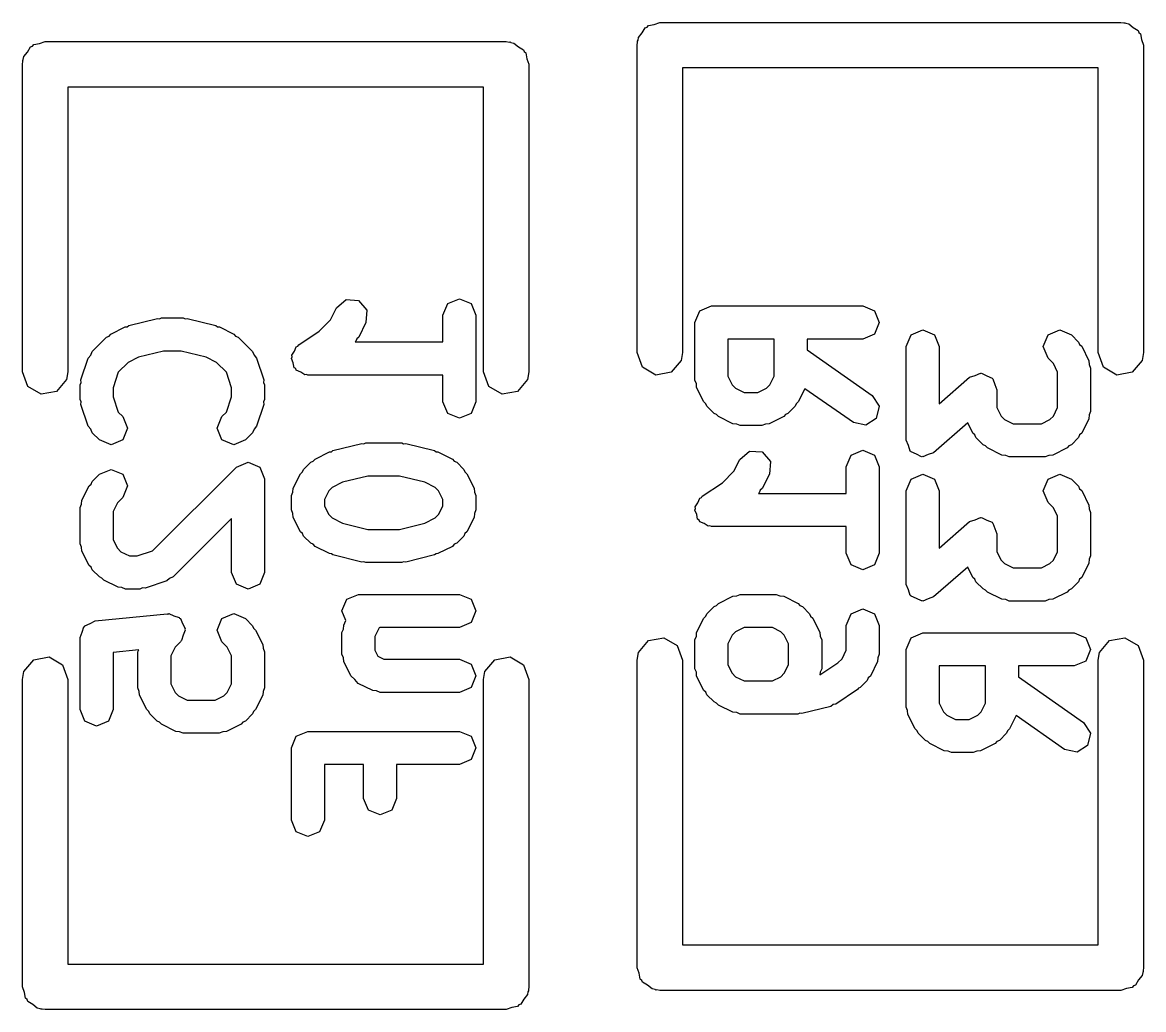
# Model space of a CAD drawing. Extents: x 0.19 to 2.01, y 0.04 to 1.49.
# Drawn here: x 1.167 to 1.313, y 1.2121 to 1.3404 of the extents above; entities that cross this region are included whole.
import ezdxf

# ---------------------------------------------------------------- set-up
doc = ezdxf.new("R2010")
doc.units = 0
doc.header["$MEASUREMENT"] = 0
doc.layers.add('BLACK', color=7, linetype='CONTINUOUS')

msp = doc.modelspace()

# ---------------------------------------------------------------- linework, layer by layer
at = {"layer": 'BLACK', "linetype": 'CONTINUOUS'}
for p, q in [((1.24772, 1.3391), (1.2481, 1.33976)), ((1.2481, 1.33976), (1.24835, 1.33985)), ((1.24835, 1.33985), (1.24852, 1.34006)), ((1.24852, 1.34006), (1.24928, 1.34019)), ((1.24928, 1.34019), (1.25, 1.34045)), ((1.25, 1.34045), (1.31, 1.34045)), ((1.31, 1.34045), (1.31038, 1.34039)), ((1.31038, 1.34039), (1.31051, 1.34041)), ((1.31051, 1.34041), (1.31063, 1.34034)), ((1.31063, 1.34034), (1.31101, 1.34027)), ((1.31101, 1.34027), (1.3116, 1.33978)), ((1.3116, 1.33978), (1.31226, 1.3394)), ((1.31226, 1.3394), (1.31235, 1.33915)), ((1.16928, 1.33769), (1.17, 1.33795)), ((1.17, 1.33795), (1.23, 1.33795)), ((1.23, 1.33795), (1.23038, 1.33789)), ((1.23038, 1.33789), (1.23051, 1.33791)), ((1.23051, 1.33791), (1.23063, 1.33784)), ((1.24709, 1.33801), (1.24716, 1.33813)), ((1.24711, 1.33788), (1.24709, 1.33801)), ((1.24716, 1.33813), (1.24723, 1.33851)), ((1.24723, 1.33851), (1.24772, 1.3391)), ((1.31235, 1.33915), (1.31256, 1.33898)), ((1.31256, 1.33898), (1.31269, 1.33822)), ((1.31269, 1.33822), (1.31295, 1.3375)), ((1.16723, 1.33601), (1.16772, 1.3366)), ((1.16772, 1.3366), (1.1681, 1.33726)), ((1.1681, 1.33726), (1.16835, 1.33735)), ((1.16835, 1.33735), (1.16852, 1.33756)), ((1.16852, 1.33756), (1.16928, 1.33769)), ((1.23063, 1.33784), (1.23101, 1.33777)), ((1.23101, 1.33777), (1.2316, 1.33728)), ((1.2316, 1.33728), (1.23226, 1.3369)), ((1.23226, 1.3369), (1.23235, 1.33665)), ((1.23235, 1.33665), (1.23256, 1.33648)), ((1.23256, 1.33648), (1.23269, 1.33572)), ((1.24705, 1.3375), (1.24711, 1.33788)), ((1.24705, 1.2975), (1.24705, 1.3375)), ((1.31295, 1.3375), (1.31295, 1.2975)), ((1.16705, 1.335), (1.16711, 1.33538)), ((1.16705, 1.295), (1.16705, 1.335)), ((1.16709, 1.33551), (1.16716, 1.33563)), ((1.16711, 1.33538), (1.16709, 1.33551)), ((1.16716, 1.33563), (1.16723, 1.33601)), ((1.23269, 1.33572), (1.23295, 1.335)), ((1.23295, 1.335), (1.23295, 1.295)), ((1.30705, 1.33455), (1.25295, 1.33455)), ((1.25295, 1.33455), (1.25295, 1.2975)), ((1.30705, 1.2975), (1.30705, 1.33455)), ((1.22705, 1.33205), (1.17295, 1.33205)), ((1.17295, 1.33205), (1.17295, 1.295)), ((1.22705, 1.295), (1.22705, 1.33205)), ((1.20792, 1.30333), (1.20916, 1.3044)), ((1.20916, 1.3044), (1.2108, 1.30429)), ((1.22239, 1.30388), (1.22391, 1.30451)), ((1.22391, 1.30451), (1.22543, 1.30388)), ((1.20714, 1.30176), (1.20792, 1.30333)), ((1.2108, 1.30429), (1.21188, 1.30304)), ((1.21188, 1.30304), (1.21176, 1.3014)), ((1.22176, 1.30236), (1.22239, 1.30388)), ((1.22543, 1.30388), (1.22606, 1.30236)), ((1.25456, 1.30142), (1.25519, 1.30294)), ((1.25519, 1.30294), (1.25671, 1.30357)), ((1.25671, 1.30357), (1.27641, 1.30357)), ((1.27641, 1.30357), (1.27793, 1.30294)), ((1.27793, 1.30294), (1.27856, 1.30142)), ((1.18088, 1.30101), (1.18463, 1.30195)), ((1.18463, 1.30195), (1.1849, 1.30191)), ((1.1849, 1.30191), (1.18515, 1.30201)), ((1.18515, 1.30201), (1.18797, 1.30201)), ((1.18797, 1.30201), (1.18822, 1.30191)), ((1.18822, 1.30191), (1.18849, 1.30195)), ((1.18849, 1.30195), (1.19224, 1.30101)), ((1.20566, 1.30028), (1.20714, 1.30176)), ((1.22176, 1.29889), (1.22176, 1.30236)), ((1.22606, 1.30236), (1.22606, 1.29111)), ((1.17856, 1.29991), (1.18044, 1.30084)), ((1.18044, 1.30084), (1.18068, 1.30086)), ((1.18068, 1.30086), (1.18088, 1.30101)), ((1.19224, 1.30101), (1.19244, 1.30086)), ((1.19244, 1.30086), (1.19268, 1.30084)), ((1.19268, 1.30084), (1.19456, 1.29991)), ((1.20302, 1.29852), (1.20566, 1.30028)), ((1.21176, 1.3014), (1.21083, 1.29953)), ((1.25456, 1.29392), (1.25456, 1.30142)), ((1.27856, 1.30142), (1.27793, 1.2999)), ((1.28269, 1.29982), (1.28421, 1.30045)), ((1.28421, 1.30045), (1.28573, 1.29982)), ((1.30052, 1.29982), (1.30204, 1.30045)), ((1.30204, 1.30045), (1.30356, 1.29982)), ((1.17613, 1.29763), (1.17801, 1.2995)), ((1.17801, 1.2995), (1.17833, 1.29964)), ((1.17833, 1.29964), (1.17856, 1.29991)), ((1.19456, 1.29991), (1.19479, 1.29964)), ((1.19479, 1.29964), (1.19512, 1.2995)), ((1.19512, 1.2995), (1.19699, 1.29763)), ((1.2029, 1.29834), (1.20302, 1.29852)), ((1.21042, 1.29897), (1.21034, 1.29889)), ((1.21034, 1.29889), (1.22176, 1.29889)), ((1.21056, 1.29929), (1.21042, 1.29897)), ((1.21083, 1.29953), (1.21056, 1.29929)), ((1.25886, 1.29927), (1.25886, 1.29442)), ((1.26488, 1.29927), (1.25886, 1.29927)), ((1.26488, 1.29442), (1.26488, 1.29927)), ((1.27641, 1.29927), (1.26918, 1.29927)), ((1.26918, 1.29927), (1.26918, 1.29785)), ((1.27793, 1.2999), (1.27641, 1.29927)), ((1.28206, 1.2983), (1.28269, 1.29982)), ((1.28573, 1.29982), (1.28636, 1.2983)), ((1.29989, 1.2983), (1.30052, 1.29982)), ((1.30356, 1.29982), (1.30449, 1.29888)), ((1.30449, 1.29888), (1.30463, 1.29855)), ((1.30463, 1.29855), (1.3049, 1.29832)), ((1.17561, 1.29679), (1.17594, 1.29717)), ((1.17594, 1.29717), (1.17613, 1.29763)), ((1.18542, 1.29771), (1.18215, 1.29689)), ((1.1877, 1.29771), (1.18542, 1.29771)), ((1.19097, 1.29689), (1.1877, 1.29771)), ((1.19699, 1.29763), (1.19719, 1.29717)), ((1.19719, 1.29717), (1.19751, 1.29679)), ((1.2021, 1.29716), (1.20245, 1.29768)), ((1.20215, 1.29694), (1.2021, 1.29716)), ((1.20245, 1.29768), (1.20269, 1.29826)), ((1.20269, 1.29826), (1.2029, 1.29834)), ((1.24774, 1.2956), (1.24705, 1.2975)), ((1.25295, 1.2975), (1.25277, 1.29649)), ((1.26918, 1.29785), (1.27764, 1.29193)), ((1.28206, 1.2861), (1.28206, 1.2983)), ((1.28636, 1.2983), (1.28636, 1.29084)), ((1.30052, 1.29678), (1.29989, 1.2983)), ((1.3049, 1.29832), (1.30583, 1.29644)), ((1.30774, 1.2956), (1.30705, 1.2975)), ((1.31295, 1.2975), (1.31277, 1.29649)), ((1.17467, 1.29397), (1.17561, 1.29679)), ((1.1808, 1.29622), (1.17953, 1.29495)), ((1.18215, 1.29689), (1.1808, 1.29622)), ((1.19232, 1.29622), (1.19097, 1.29689)), ((1.19359, 1.29495), (1.19232, 1.29622)), ((1.19751, 1.29679), (1.19845, 1.29397)), ((1.20206, 1.29674), (1.20215, 1.29694)), ((1.2023, 1.29616), (1.20206, 1.29674)), ((1.20242, 1.29554), (1.2023, 1.29616)), ((1.24949, 1.29459), (1.24774, 1.2956)), ((1.25277, 1.29649), (1.25148, 1.29494)), ((1.30121, 1.29609), (1.30052, 1.29678)), ((1.30176, 1.29498), (1.30121, 1.29609)), ((1.30583, 1.29644), (1.30587, 1.29595)), ((1.30587, 1.29595), (1.30606, 1.29548)), ((1.30949, 1.29459), (1.30774, 1.2956)), ((1.31277, 1.29649), (1.31148, 1.29494)), ((1.16774, 1.2931), (1.16705, 1.295)), ((1.17295, 1.295), (1.17277, 1.29399)), ((1.17953, 1.29495), (1.17886, 1.29294)), ((1.19426, 1.29294), (1.19359, 1.29495)), ((1.20261, 1.29542), (1.20242, 1.29554)), ((1.20269, 1.29522), (1.20261, 1.29542)), ((1.20327, 1.29498), (1.20269, 1.29522)), ((1.20379, 1.29463), (1.20327, 1.29498)), ((1.20401, 1.29467), (1.20379, 1.29463)), ((1.20421, 1.29459), (1.20401, 1.29467)), ((1.22176, 1.29459), (1.20421, 1.29459)), ((1.22176, 1.29111), (1.22176, 1.29459)), ((1.22774, 1.2931), (1.22705, 1.295)), ((1.23295, 1.295), (1.23277, 1.29399)), ((1.25148, 1.29494), (1.24949, 1.29459)), ((1.25886, 1.29442), (1.25942, 1.29331)), ((1.26433, 1.29331), (1.26488, 1.29442)), ((1.28636, 1.29084), (1.2903, 1.29429)), ((1.2903, 1.29429), (1.29102, 1.29453)), ((1.29102, 1.29453), (1.29172, 1.29482)), ((1.29172, 1.29482), (1.29179, 1.29479)), ((1.29179, 1.29479), (1.29186, 1.29481)), ((1.29186, 1.29481), (1.29254, 1.29448)), ((1.29254, 1.29448), (1.29324, 1.29419)), ((1.29324, 1.29419), (1.29327, 1.29412)), ((1.30176, 1.29036), (1.30176, 1.29498)), ((1.30606, 1.29548), (1.30606, 1.28985)), ((1.31148, 1.29494), (1.30949, 1.29459)), ((1.16949, 1.29209), (1.16774, 1.2931)), ((1.17277, 1.29399), (1.17148, 1.29244)), ((1.17456, 1.29329), (1.1747, 1.29362)), ((1.17456, 1.29142), (1.17456, 1.29329)), ((1.1747, 1.29362), (1.17467, 1.29397)), ((1.17886, 1.29294), (1.17886, 1.29177)), ((1.19426, 1.29177), (1.19426, 1.29294)), ((1.19845, 1.29397), (1.19843, 1.29362)), ((1.19843, 1.29362), (1.19856, 1.29329)), ((1.19856, 1.29329), (1.19856, 1.29142)), ((1.22949, 1.29209), (1.22774, 1.2931)), ((1.23277, 1.29399), (1.23148, 1.29244)), ((1.25475, 1.29345), (1.25456, 1.29392)), ((1.25479, 1.29296), (1.25475, 1.29345)), ((1.25573, 1.29108), (1.25479, 1.29296)), ((1.25942, 1.29331), (1.25986, 1.29287)), ((1.25986, 1.29287), (1.26097, 1.29231)), ((1.26277, 1.29231), (1.26388, 1.29287)), ((1.26388, 1.29287), (1.26433, 1.29331)), ((1.26888, 1.29281), (1.26802, 1.29108)), ((1.27518, 1.2884), (1.26888, 1.29281)), ((1.29327, 1.29412), (1.29333, 1.29408)), ((1.29333, 1.29408), (1.29358, 1.29337)), ((1.29358, 1.29337), (1.29387, 1.29267)), ((1.17148, 1.29244), (1.16949, 1.29209)), ((1.1747, 1.29109), (1.17456, 1.29142)), ((1.17886, 1.29177), (1.17953, 1.28976)), ((1.19359, 1.28976), (1.19426, 1.29177)), ((1.19856, 1.29142), (1.19843, 1.29109)), ((1.23148, 1.29244), (1.22949, 1.29209)), ((1.26097, 1.29231), (1.26277, 1.29231)), ((1.27764, 1.29193), (1.27853, 1.29054)), ((1.29387, 1.29267), (1.29387, 1.29036)), ((1.17467, 1.29074), (1.1747, 1.29109)), ((1.17561, 1.28792), (1.17467, 1.29074)), ((1.17953, 1.28976), (1.18011, 1.28918)), ((1.19302, 1.28918), (1.19359, 1.28976)), ((1.19845, 1.29074), (1.19751, 1.28792)), ((1.19843, 1.29109), (1.19845, 1.29074)), ((1.22239, 1.28959), (1.22176, 1.29111)), ((1.22606, 1.29111), (1.22543, 1.28959)), ((1.25599, 1.29085), (1.25573, 1.29108)), ((1.25613, 1.29052), (1.25599, 1.29085)), ((1.25707, 1.28958), (1.25613, 1.29052)), ((1.26761, 1.29052), (1.26667, 1.28958)), ((1.26775, 1.29085), (1.26761, 1.29052)), ((1.26802, 1.29108), (1.26775, 1.29085)), ((1.27853, 1.29054), (1.27817, 1.28893)), ((1.29387, 1.29036), (1.29442, 1.28925)), ((1.30121, 1.28925), (1.30176, 1.29036)), ((1.30606, 1.28985), (1.30587, 1.28939)), ((1.18011, 1.28918), (1.18074, 1.28766)), ((1.19239, 1.28766), (1.19302, 1.28918)), ((1.22391, 1.28896), (1.22239, 1.28959)), ((1.22543, 1.28959), (1.22391, 1.28896)), ((1.25739, 1.28945), (1.25707, 1.28958)), ((1.25763, 1.28918), (1.25739, 1.28945)), ((1.2595, 1.28824), (1.25763, 1.28918)), ((1.26612, 1.28918), (1.26424, 1.28824)), ((1.26635, 1.28945), (1.26612, 1.28918)), ((1.26667, 1.28958), (1.26635, 1.28945)), ((1.27679, 1.28805), (1.27518, 1.2884)), ((1.27817, 1.28893), (1.27679, 1.28805)), ((1.29006, 1.28836), (1.28563, 1.28448)), ((1.29073, 1.28702), (1.29006, 1.28836)), ((1.29442, 1.28925), (1.29487, 1.28881)), ((1.29487, 1.28881), (1.29598, 1.28825)), ((1.29965, 1.28825), (1.30076, 1.28881)), ((1.30076, 1.28881), (1.30121, 1.28925)), ((1.30583, 1.28889), (1.3049, 1.28702)), ((1.30587, 1.28939), (1.30583, 1.28889)), ((1.17594, 1.28754), (1.17561, 1.28792)), ((1.17613, 1.28708), (1.17594, 1.28754)), ((1.17707, 1.28614), (1.17613, 1.28708)), ((1.18074, 1.28766), (1.18011, 1.28614)), ((1.19302, 1.28614), (1.19239, 1.28766)), ((1.19699, 1.28708), (1.19606, 1.28614)), ((1.19719, 1.28754), (1.19699, 1.28708)), ((1.19751, 1.28792), (1.19719, 1.28754)), ((1.26, 1.28821), (1.2595, 1.28824)), ((1.26046, 1.28801), (1.26, 1.28821)), ((1.26328, 1.28801), (1.26046, 1.28801)), ((1.26374, 1.28821), (1.26328, 1.28801)), ((1.26424, 1.28824), (1.26374, 1.28821)), ((1.291, 1.28679), (1.29073, 1.28702)), ((1.29598, 1.28825), (1.29965, 1.28825)), ((1.3049, 1.28702), (1.30463, 1.28679)), ((1.17859, 1.28551), (1.17707, 1.28614)), ((1.18011, 1.28614), (1.17859, 1.28551)), ((1.19454, 1.28551), (1.19302, 1.28614)), ((1.19606, 1.28614), (1.19454, 1.28551)), ((1.20744, 1.28475), (1.2112, 1.28569)), ((1.2112, 1.28569), (1.21146, 1.28565)), ((1.21146, 1.28565), (1.21172, 1.28575)), ((1.21172, 1.28575), (1.21641, 1.28575)), ((1.21641, 1.28575), (1.21666, 1.28565)), ((1.21666, 1.28565), (1.21693, 1.28569)), ((1.21693, 1.28569), (1.22068, 1.28475)), ((1.28235, 1.2854), (1.28206, 1.2861)), ((1.28259, 1.28469), (1.28235, 1.2854)), ((1.29113, 1.28646), (1.291, 1.28679)), ((1.29207, 1.28552), (1.29113, 1.28646)), ((1.2924, 1.28538), (1.29207, 1.28552)), ((1.29263, 1.28512), (1.2924, 1.28538)), ((1.30323, 1.28538), (1.303, 1.28512)), ((1.30356, 1.28552), (1.30323, 1.28538)), ((1.30449, 1.28646), (1.30356, 1.28552)), ((1.30463, 1.28679), (1.30449, 1.28646)), ((1.20513, 1.28365), (1.207, 1.28459)), ((1.207, 1.28459), (1.20725, 1.2846)), ((1.20725, 1.2846), (1.20744, 1.28475)), ((1.22068, 1.28475), (1.22088, 1.2846)), ((1.22088, 1.2846), (1.22112, 1.28459)), ((1.22112, 1.28459), (1.223, 1.28365)), ((1.26042, 1.28362), (1.26166, 1.2847)), ((1.26166, 1.2847), (1.2633, 1.28458)), ((1.2633, 1.28458), (1.26438, 1.28334)), ((1.27426, 1.28266), (1.27489, 1.28418)), ((1.27489, 1.28418), (1.27641, 1.28481)), ((1.27641, 1.28481), (1.27793, 1.28418)), ((1.27793, 1.28418), (1.27856, 1.28266)), ((1.28266, 1.28465), (1.28259, 1.28469)), ((1.28269, 1.28458), (1.28266, 1.28465)), ((1.28339, 1.28429), (1.28269, 1.28458)), ((1.28407, 1.28396), (1.28339, 1.28429)), ((1.28414, 1.28398), (1.28407, 1.28396)), ((1.28421, 1.28395), (1.28414, 1.28398)), ((1.28491, 1.28424), (1.28421, 1.28395)), ((1.28563, 1.28448), (1.28491, 1.28424)), ((1.29451, 1.28418), (1.29263, 1.28512)), ((1.29501, 1.28414), (1.29451, 1.28418)), ((1.29547, 1.28395), (1.29501, 1.28414)), ((1.30016, 1.28395), (1.29547, 1.28395)), ((1.30062, 1.28414), (1.30016, 1.28395)), ((1.30112, 1.28418), (1.30062, 1.28414)), ((1.303, 1.28512), (1.30112, 1.28418)), ((1.18399, 1.27172), (1.19489, 1.28262)), ((1.19489, 1.28262), (1.19641, 1.28325)), ((1.19641, 1.28325), (1.19793, 1.28262)), ((1.19793, 1.28262), (1.19856, 1.2811)), ((1.20363, 1.28231), (1.20457, 1.28325)), ((1.20457, 1.28325), (1.20489, 1.28338)), ((1.20489, 1.28338), (1.20513, 1.28365)), ((1.223, 1.28365), (1.22323, 1.28338)), ((1.22323, 1.28338), (1.22356, 1.28325)), ((1.22356, 1.28325), (1.22449, 1.28231)), ((1.25964, 1.28206), (1.26042, 1.28362)), ((1.26438, 1.28334), (1.26426, 1.2817)), ((1.27426, 1.27918), (1.27426, 1.28266)), ((1.27856, 1.28266), (1.27856, 1.2714)), ((1.17613, 1.28074), (1.17707, 1.28168)), ((1.17707, 1.28168), (1.17859, 1.28231)), ((1.17859, 1.28231), (1.18011, 1.28168)), ((1.18011, 1.28168), (1.18074, 1.28016)), ((1.19856, 1.2811), (1.19856, 1.2689)), ((1.20229, 1.27987), (1.20323, 1.28175)), ((1.20323, 1.28175), (1.20349, 1.28198)), ((1.20349, 1.28198), (1.20363, 1.28231)), ((1.21198, 1.28145), (1.20871, 1.28064)), ((1.21614, 1.28145), (1.21198, 1.28145)), ((1.21941, 1.28064), (1.21614, 1.28145)), ((1.22449, 1.28231), (1.22463, 1.28198)), ((1.22463, 1.28198), (1.2249, 1.28175)), ((1.2249, 1.28175), (1.22583, 1.27987)), ((1.25816, 1.28058), (1.25964, 1.28206)), ((1.26426, 1.2817), (1.26333, 1.27982)), ((1.28206, 1.27954), (1.28269, 1.28106)), ((1.28269, 1.28106), (1.28421, 1.28169)), ((1.28421, 1.28169), (1.28573, 1.28106)), ((1.28573, 1.28106), (1.28636, 1.27954)), ((1.29989, 1.27954), (1.30052, 1.28106)), ((1.30052, 1.28106), (1.30204, 1.28169)), ((1.30204, 1.28169), (1.30356, 1.28106)), ((1.30356, 1.28106), (1.30449, 1.28012)), ((1.17479, 1.27831), (1.17573, 1.28018)), ((1.17573, 1.28018), (1.17599, 1.28041)), ((1.17599, 1.28041), (1.17613, 1.28074)), ((1.18074, 1.28016), (1.18011, 1.27864)), ((1.20225, 1.27937), (1.20229, 1.27987)), ((1.20736, 1.27996), (1.20692, 1.27951)), ((1.20871, 1.28064), (1.20736, 1.27996)), ((1.22076, 1.27996), (1.21941, 1.28064)), ((1.22121, 1.27951), (1.22076, 1.27996)), ((1.22583, 1.27987), (1.22587, 1.27937)), ((1.25552, 1.27882), (1.25816, 1.28058)), ((1.26306, 1.27959), (1.26292, 1.27926)), ((1.26333, 1.27982), (1.26306, 1.27959)), ((1.30449, 1.28012), (1.30463, 1.27979)), ((1.30463, 1.27979), (1.3049, 1.27956)), ((1.3049, 1.27956), (1.30583, 1.27768)), ((1.17475, 1.27781), (1.17479, 1.27831)), ((1.18011, 1.27864), (1.17942, 1.27795)), ((1.20206, 1.27891), (1.20225, 1.27937)), ((1.20206, 1.27704), (1.20206, 1.27891)), ((1.20692, 1.27951), (1.20636, 1.2784)), ((1.20636, 1.2784), (1.20636, 1.27754)), ((1.22176, 1.2784), (1.22121, 1.27951)), ((1.22176, 1.27754), (1.22176, 1.2784)), ((1.22587, 1.27937), (1.22606, 1.27891)), ((1.22606, 1.27891), (1.22606, 1.27704)), ((1.25495, 1.27797), (1.25519, 1.27855)), ((1.25519, 1.27855), (1.2554, 1.27864)), ((1.2554, 1.27864), (1.25552, 1.27882)), ((1.26292, 1.27926), (1.26284, 1.27918)), ((1.26284, 1.27918), (1.27426, 1.27918)), ((1.28206, 1.26734), (1.28206, 1.27954)), ((1.28636, 1.27954), (1.28636, 1.27208)), ((1.30052, 1.27802), (1.29989, 1.27954)), ((1.17456, 1.27735), (1.17475, 1.27781)), ((1.17456, 1.27265), (1.17456, 1.27735)), ((1.17942, 1.27795), (1.17886, 1.27684)), ((1.17886, 1.27684), (1.17886, 1.27316)), ((1.20225, 1.27657), (1.20206, 1.27704)), ((1.20636, 1.27754), (1.20692, 1.27643)), ((1.22121, 1.27643), (1.22176, 1.27754)), ((1.22606, 1.27704), (1.22587, 1.27657)), ((1.25456, 1.27703), (1.25465, 1.27724)), ((1.2548, 1.27645), (1.25456, 1.27703)), ((1.2546, 1.27745), (1.25495, 1.27797)), ((1.25465, 1.27724), (1.2546, 1.27745)), ((1.30121, 1.27732), (1.30052, 1.27802)), ((1.30176, 1.27621), (1.30121, 1.27732)), ((1.30583, 1.27768), (1.30587, 1.27718)), ((1.30587, 1.27718), (1.30606, 1.27672)), ((1.30606, 1.27672), (1.30606, 1.27109)), ((1.19426, 1.27591), (1.18667, 1.26832)), ((1.19426, 1.2689), (1.19426, 1.27591)), ((1.20229, 1.27607), (1.20225, 1.27657)), ((1.20323, 1.2742), (1.20229, 1.27607)), ((1.20692, 1.27643), (1.20736, 1.27599)), ((1.20736, 1.27599), (1.20871, 1.27531)), ((1.20871, 1.27531), (1.21198, 1.2745)), ((1.21614, 1.2745), (1.21941, 1.27531)), ((1.21941, 1.27531), (1.22076, 1.27599)), ((1.22076, 1.27599), (1.22121, 1.27643)), ((1.22583, 1.27607), (1.2249, 1.2742)), ((1.22587, 1.27657), (1.22583, 1.27607)), ((1.25492, 1.27584), (1.2548, 1.27645)), ((1.25511, 1.27572), (1.25492, 1.27584)), ((1.25519, 1.27551), (1.25511, 1.27572)), ((1.25577, 1.27527), (1.25519, 1.27551)), ((1.25629, 1.27492), (1.25577, 1.27527)), ((1.28636, 1.27208), (1.2903, 1.27553)), ((1.2903, 1.27553), (1.29102, 1.27577)), ((1.29102, 1.27577), (1.29172, 1.27606)), ((1.29172, 1.27606), (1.29179, 1.27603)), ((1.29179, 1.27603), (1.29186, 1.27605)), ((1.29186, 1.27605), (1.29254, 1.27572)), ((1.29254, 1.27572), (1.29324, 1.27543)), ((1.29324, 1.27543), (1.29327, 1.27536)), ((1.29327, 1.27536), (1.29333, 1.27532)), ((1.29333, 1.27532), (1.29358, 1.27461)), ((1.30176, 1.2716), (1.30176, 1.27621)), ((1.20349, 1.27397), (1.20323, 1.2742)), ((1.20363, 1.27364), (1.20349, 1.27397)), ((1.21198, 1.2745), (1.21614, 1.2745)), ((1.22463, 1.27397), (1.22449, 1.27364)), ((1.2249, 1.2742), (1.22463, 1.27397)), ((1.25651, 1.27497), (1.25629, 1.27492)), ((1.25671, 1.27488), (1.25651, 1.27497)), ((1.27426, 1.27488), (1.25671, 1.27488)), ((1.27426, 1.2714), (1.27426, 1.27488)), ((1.29358, 1.27461), (1.29387, 1.27391)), ((1.29387, 1.27391), (1.29387, 1.2716)), ((1.17475, 1.27219), (1.17456, 1.27265)), ((1.17886, 1.27316), (1.17942, 1.27205)), ((1.20457, 1.2727), (1.20363, 1.27364)), ((1.20489, 1.27257), (1.20457, 1.2727)), ((1.20513, 1.2723), (1.20489, 1.27257)), ((1.207, 1.27136), (1.20513, 1.2723)), ((1.223, 1.2723), (1.22112, 1.27136)), ((1.22323, 1.27257), (1.223, 1.2723)), ((1.22356, 1.2727), (1.22323, 1.27257)), ((1.22449, 1.27364), (1.22356, 1.2727)), ((1.17479, 1.27169), (1.17475, 1.27219)), ((1.17573, 1.26982), (1.17479, 1.27169)), ((1.17942, 1.27205), (1.17986, 1.27161)), ((1.17986, 1.27161), (1.18097, 1.27105)), ((1.18097, 1.27105), (1.18199, 1.27105)), ((1.18199, 1.27105), (1.18399, 1.27172)), ((1.20725, 1.27134), (1.207, 1.27136)), ((1.20744, 1.2712), (1.20725, 1.27134)), ((1.2112, 1.27026), (1.20744, 1.2712)), ((1.22068, 1.2712), (1.21693, 1.27026)), ((1.22088, 1.27134), (1.22068, 1.2712)), ((1.22112, 1.27136), (1.22088, 1.27134)), ((1.27489, 1.26988), (1.27426, 1.2714)), ((1.27856, 1.2714), (1.27793, 1.26988)), ((1.29387, 1.2716), (1.29442, 1.27049)), ((1.30121, 1.27049), (1.30176, 1.2716)), ((1.30606, 1.27109), (1.30587, 1.27063)), ((1.17599, 1.26959), (1.17573, 1.26982)), ((1.17613, 1.26926), (1.17599, 1.26959)), ((1.21146, 1.2703), (1.2112, 1.27026)), ((1.21172, 1.2702), (1.21146, 1.2703)), ((1.21641, 1.2702), (1.21172, 1.2702)), ((1.21666, 1.2703), (1.21641, 1.2702)), ((1.21693, 1.27026), (1.21666, 1.2703)), ((1.27641, 1.26925), (1.27489, 1.26988)), ((1.27793, 1.26988), (1.27641, 1.26925)), ((1.29006, 1.2696), (1.28563, 1.26572)), ((1.29073, 1.26826), (1.29006, 1.2696)), ((1.29442, 1.27049), (1.29487, 1.27005)), ((1.29487, 1.27005), (1.29598, 1.26949)), ((1.29598, 1.26949), (1.29965, 1.26949)), ((1.29965, 1.26949), (1.30076, 1.27005)), ((1.30076, 1.27005), (1.30121, 1.27049)), ((1.30583, 1.27013), (1.3049, 1.26826)), ((1.30587, 1.27063), (1.30583, 1.27013)), ((1.17707, 1.26832), (1.17613, 1.26926)), ((1.17739, 1.26818), (1.17707, 1.26832)), ((1.17763, 1.26792), (1.17739, 1.26818)), ((1.1795, 1.26698), (1.17763, 1.26792)), ((1.18621, 1.26813), (1.18583, 1.2678)), ((1.18667, 1.26832), (1.18621, 1.26813)), ((1.19489, 1.26738), (1.19426, 1.2689)), ((1.19856, 1.2689), (1.19793, 1.26738)), ((1.291, 1.26802), (1.29073, 1.26826)), ((1.29113, 1.2677), (1.291, 1.26802)), ((1.30463, 1.26802), (1.30449, 1.2677)), ((1.3049, 1.26826), (1.30463, 1.26802)), ((1.18, 1.26694), (1.1795, 1.26698)), ((1.18046, 1.26675), (1.18, 1.26694)), ((1.18234, 1.26675), (1.18046, 1.26675)), ((1.18267, 1.26689), (1.18234, 1.26675)), ((1.18302, 1.26686), (1.18267, 1.26689)), ((1.18583, 1.2678), (1.18302, 1.26686)), ((1.19641, 1.26675), (1.19489, 1.26738)), ((1.19793, 1.26738), (1.19641, 1.26675)), ((1.28235, 1.26664), (1.28206, 1.26734)), ((1.28259, 1.26592), (1.28235, 1.26664)), ((1.29207, 1.26676), (1.29113, 1.2677)), ((1.2924, 1.26662), (1.29207, 1.26676)), ((1.29263, 1.26636), (1.2924, 1.26662)), ((1.30323, 1.26662), (1.303, 1.26636)), ((1.30356, 1.26676), (1.30323, 1.26662)), ((1.30449, 1.2677), (1.30356, 1.26676)), ((1.20863, 1.2639), (1.20926, 1.26542)), ((1.20926, 1.26542), (1.21078, 1.26605)), ((1.21078, 1.26605), (1.22391, 1.26605)), ((1.22391, 1.26605), (1.22543, 1.26542)), ((1.22543, 1.26542), (1.22606, 1.2639)), ((1.25763, 1.26488), (1.2595, 1.26582)), ((1.2595, 1.26582), (1.26, 1.26586)), ((1.26, 1.26586), (1.26046, 1.26605)), ((1.26046, 1.26605), (1.26515, 1.26605)), ((1.26515, 1.26605), (1.26562, 1.26586)), ((1.26562, 1.26586), (1.26612, 1.26582)), ((1.26612, 1.26582), (1.26799, 1.26488)), ((1.28266, 1.26589), (1.28259, 1.26592)), ((1.28269, 1.26582), (1.28266, 1.26589)), ((1.28339, 1.26553), (1.28269, 1.26582)), ((1.28407, 1.2652), (1.28339, 1.26553)), ((1.28414, 1.26522), (1.28407, 1.2652)), ((1.28421, 1.26519), (1.28414, 1.26522)), ((1.28491, 1.26548), (1.28421, 1.26519)), ((1.28563, 1.26572), (1.28491, 1.26548)), ((1.29451, 1.26542), (1.29263, 1.26636)), ((1.29501, 1.26538), (1.29451, 1.26542)), ((1.29547, 1.26519), (1.29501, 1.26538)), ((1.30016, 1.26519), (1.29547, 1.26519)), ((1.30062, 1.26538), (1.30016, 1.26519)), ((1.30112, 1.26542), (1.30062, 1.26538)), ((1.303, 1.26636), (1.30112, 1.26542)), ((1.1765, 1.2626), (1.18588, 1.26354)), ((1.18588, 1.26354), (1.18599, 1.2635)), ((1.18599, 1.2635), (1.18609, 1.26355)), ((1.18609, 1.26355), (1.18676, 1.26327)), ((1.19302, 1.26292), (1.19454, 1.26355)), ((1.19454, 1.26355), (1.19606, 1.26292)), ((1.20915, 1.26264), (1.20863, 1.2639)), ((1.22606, 1.2639), (1.22543, 1.26238)), ((1.25599, 1.26321), (1.25613, 1.26354)), ((1.25613, 1.26354), (1.25707, 1.26448)), ((1.25707, 1.26448), (1.25739, 1.26462)), ((1.25739, 1.26462), (1.25763, 1.26488)), ((1.26799, 1.26488), (1.26822, 1.26462)), ((1.26822, 1.26462), (1.26855, 1.26448)), ((1.26855, 1.26448), (1.26949, 1.26354)), ((1.26949, 1.26354), (1.26962, 1.26321)), ((1.27426, 1.26202), (1.27489, 1.26354)), ((1.27489, 1.26354), (1.27641, 1.26417)), ((1.27641, 1.26417), (1.27793, 1.26354)), ((1.27793, 1.26354), (1.27856, 1.26202)), ((1.17519, 1.26198), (1.17586, 1.26226)), ((1.17586, 1.26226), (1.1765, 1.2626)), ((1.18676, 1.26327), (1.18745, 1.26306)), ((1.18745, 1.26306), (1.18751, 1.26296)), ((1.18751, 1.26296), (1.18761, 1.26292)), ((1.18761, 1.26292), (1.18789, 1.26225)), ((1.18789, 1.26225), (1.18823, 1.26161)), ((1.19239, 1.2614), (1.19302, 1.26292)), ((1.19606, 1.26292), (1.19699, 1.26198)), ((1.20882, 1.26155), (1.20886, 1.26205)), ((1.20886, 1.26205), (1.20915, 1.26264)), ((1.22543, 1.26238), (1.22391, 1.26175)), ((1.25479, 1.26111), (1.25573, 1.26298)), ((1.25573, 1.26298), (1.25599, 1.26321)), ((1.26962, 1.26321), (1.26989, 1.26298)), ((1.26989, 1.26298), (1.27083, 1.26111)), ((1.17456, 1.26046), (1.17484, 1.26113)), ((1.17484, 1.26113), (1.17505, 1.26182)), ((1.17505, 1.26182), (1.17515, 1.26187)), ((1.17515, 1.26187), (1.17519, 1.26198)), ((1.18797, 1.26073), (1.18776, 1.26004)), ((1.18824, 1.2614), (1.18797, 1.26073)), ((1.18823, 1.26161), (1.1882, 1.2615)), ((1.1882, 1.2615), (1.18824, 1.2614)), ((1.19302, 1.25988), (1.19239, 1.2614)), ((1.19699, 1.26198), (1.19713, 1.26165)), ((1.19713, 1.26165), (1.1974, 1.26142)), ((1.1974, 1.26142), (1.19833, 1.25954)), ((1.20863, 1.26109), (1.20882, 1.26155)), ((1.20863, 1.25827), (1.20863, 1.26109)), ((1.21348, 1.26169), (1.21293, 1.26058)), ((1.21293, 1.26058), (1.21293, 1.25878)), ((1.21355, 1.26175), (1.21348, 1.26169)), ((1.22391, 1.26175), (1.21355, 1.26175)), ((1.25456, 1.26015), (1.25475, 1.26061)), ((1.25475, 1.26061), (1.25479, 1.26111)), ((1.25942, 1.26075), (1.25886, 1.25964)), ((1.25986, 1.26119), (1.25942, 1.26075)), ((1.26097, 1.26175), (1.25986, 1.26119)), ((1.26465, 1.26175), (1.26097, 1.26175)), ((1.26576, 1.26119), (1.26465, 1.26175)), ((1.2662, 1.26075), (1.26576, 1.26119)), ((1.26676, 1.25964), (1.2662, 1.26075)), ((1.27083, 1.26111), (1.27087, 1.26061)), ((1.27087, 1.26061), (1.27106, 1.26015)), ((1.27426, 1.25878), (1.27426, 1.26202)), ((1.27856, 1.26202), (1.27856, 1.25827)), ((1.28269, 1.26042), (1.28421, 1.26105)), ((1.28421, 1.26105), (1.30391, 1.26105)), ((1.30391, 1.26105), (1.30543, 1.26042)), ((1.17456, 1.25108), (1.17456, 1.26046)), ((1.18692, 1.25919), (1.18637, 1.25808)), ((1.18761, 1.25988), (1.18692, 1.25919)), ((1.18766, 1.25998), (1.18761, 1.25988)), ((1.18776, 1.26004), (1.18766, 1.25998)), ((1.19371, 1.25919), (1.19302, 1.25988)), ((1.19426, 1.25808), (1.19371, 1.25919)), ((1.19833, 1.25954), (1.19837, 1.25905)), ((1.24723, 1.25851), (1.24852, 1.26006)), ((1.24852, 1.26006), (1.25051, 1.26041)), ((1.25051, 1.26041), (1.25226, 1.2594)), ((1.25226, 1.2594), (1.25295, 1.2575)), ((1.25456, 1.25639), (1.25456, 1.26015)), ((1.25886, 1.25964), (1.25886, 1.2569)), ((1.26676, 1.2569), (1.26676, 1.25964)), ((1.27106, 1.26015), (1.27106, 1.25639)), ((1.28206, 1.2589), (1.28269, 1.26042)), ((1.30543, 1.26042), (1.30606, 1.2589)), ((1.30723, 1.25851), (1.30852, 1.26006)), ((1.30852, 1.26006), (1.31051, 1.26041)), ((1.31051, 1.26041), (1.31226, 1.2594)), ((1.31226, 1.2594), (1.31295, 1.2575)), ((1.16852, 1.25756), (1.17051, 1.25791)), ((1.17051, 1.25791), (1.17226, 1.2569)), ((1.18218, 1.25885), (1.17886, 1.25851)), ((1.17886, 1.25851), (1.17886, 1.25108)), ((1.18207, 1.25858), (1.18218, 1.25885)), ((1.18207, 1.25389), (1.18207, 1.25858)), ((1.18637, 1.25808), (1.18637, 1.2544)), ((1.19426, 1.2544), (1.19426, 1.25808)), ((1.19837, 1.25905), (1.19856, 1.25858)), ((1.19856, 1.25858), (1.19856, 1.25389)), ((1.20882, 1.25781), (1.20863, 1.25827)), ((1.20886, 1.25731), (1.20882, 1.25781)), ((1.21293, 1.25878), (1.21332, 1.258)), ((1.21332, 1.258), (1.2141, 1.25761)), ((1.22852, 1.25756), (1.23051, 1.25791)), ((1.23051, 1.25791), (1.23226, 1.2569)), ((1.24705, 1.2575), (1.24723, 1.25851)), ((1.27317, 1.25713), (1.27371, 1.25767)), ((1.27371, 1.25767), (1.27426, 1.25878)), ((1.27837, 1.25781), (1.27833, 1.25731)), ((1.27856, 1.25827), (1.27837, 1.25781)), ((1.28206, 1.25139), (1.28206, 1.2589)), ((1.30606, 1.2589), (1.30543, 1.25738)), ((1.30705, 1.2575), (1.30723, 1.25851)), ((1.16723, 1.25601), (1.16852, 1.25756)), ((1.17226, 1.2569), (1.17295, 1.255)), ((1.20979, 1.25544), (1.20886, 1.25731)), ((1.2141, 1.25761), (1.22391, 1.25761)), ((1.22391, 1.25761), (1.22543, 1.25698)), ((1.22543, 1.25698), (1.22606, 1.25546)), ((1.22723, 1.25601), (1.22852, 1.25756)), ((1.23226, 1.2569), (1.23295, 1.255)), ((1.24705, 1.2175), (1.24705, 1.2575)), ((1.25295, 1.2575), (1.25295, 1.22045)), ((1.25475, 1.25593), (1.25456, 1.25639)), ((1.25886, 1.2569), (1.25942, 1.25579)), ((1.2662, 1.25579), (1.26676, 1.2569)), ((1.27084, 1.25558), (1.27317, 1.25713)), ((1.27106, 1.25639), (1.27087, 1.25593)), ((1.27833, 1.25731), (1.2774, 1.25543)), ((1.28636, 1.25675), (1.28636, 1.2519)), ((1.29238, 1.25675), (1.28636, 1.25675)), ((1.29238, 1.2519), (1.29238, 1.25675)), ((1.30391, 1.25675), (1.29668, 1.25675)), ((1.29668, 1.25675), (1.29668, 1.25533)), ((1.30543, 1.25738), (1.30391, 1.25675)), ((1.30705, 1.22045), (1.30705, 1.2575)), ((1.31295, 1.2575), (1.31295, 1.2175)), ((1.16705, 1.255), (1.16723, 1.25601)), ((1.16705, 1.215), (1.16705, 1.255)), ((1.17295, 1.255), (1.17295, 1.21795)), ((1.21031, 1.25499), (1.20979, 1.25544)), ((1.21076, 1.25447), (1.21031, 1.25499)), ((1.22606, 1.25546), (1.22543, 1.25394)), ((1.22705, 1.255), (1.22723, 1.25601)), ((1.22705, 1.21795), (1.22705, 1.255)), ((1.23295, 1.255), (1.23295, 1.215)), ((1.25479, 1.25543), (1.25475, 1.25593)), ((1.25573, 1.25356), (1.25479, 1.25543)), ((1.25942, 1.25579), (1.25986, 1.25535)), ((1.25986, 1.25535), (1.26097, 1.25479)), ((1.26097, 1.25479), (1.26465, 1.25479)), ((1.26465, 1.25479), (1.26576, 1.25535)), ((1.26576, 1.25535), (1.2662, 1.25579)), ((1.27087, 1.25593), (1.27084, 1.25558)), ((1.27699, 1.25487), (1.27606, 1.25393)), ((1.27713, 1.2552), (1.27699, 1.25487)), ((1.2774, 1.25543), (1.27713, 1.2552)), ((1.29668, 1.25533), (1.30514, 1.2494)), ((1.18226, 1.25343), (1.18207, 1.25389)), ((1.18229, 1.25293), (1.18226, 1.25343)), ((1.18637, 1.2544), (1.18692, 1.25329)), ((1.18692, 1.25329), (1.18737, 1.25285)), ((1.19326, 1.25285), (1.19371, 1.25329)), ((1.19371, 1.25329), (1.19426, 1.2544)), ((1.19837, 1.25343), (1.19833, 1.25293)), ((1.19856, 1.25389), (1.19837, 1.25343)), ((1.21263, 1.25354), (1.21076, 1.25447)), ((1.21313, 1.2535), (1.21263, 1.25354)), ((1.21359, 1.25331), (1.21313, 1.2535)), ((1.22391, 1.25331), (1.21359, 1.25331)), ((1.22543, 1.25394), (1.22391, 1.25331)), ((1.25599, 1.25332), (1.25573, 1.25356)), ((1.25613, 1.253), (1.25599, 1.25332)), ((1.27573, 1.25367), (1.27291, 1.25179)), ((1.27585, 1.25385), (1.27573, 1.25367)), ((1.27606, 1.25393), (1.27585, 1.25385)), ((1.18323, 1.25106), (1.18229, 1.25293)), ((1.18737, 1.25285), (1.18848, 1.25229)), ((1.18848, 1.25229), (1.19215, 1.25229)), ((1.19215, 1.25229), (1.19326, 1.25285)), ((1.19833, 1.25293), (1.1974, 1.25106)), ((1.25707, 1.25206), (1.25613, 1.253)), ((1.25739, 1.25192), (1.25707, 1.25206)), ((1.25763, 1.25166), (1.25739, 1.25192)), ((1.28636, 1.2519), (1.28692, 1.25079)), ((1.29183, 1.25079), (1.29238, 1.2519)), ((1.17519, 1.24956), (1.17456, 1.25108)), ((1.17886, 1.25108), (1.17823, 1.24956)), ((1.1835, 1.25082), (1.18323, 1.25106)), ((1.18363, 1.2505), (1.1835, 1.25082)), ((1.18457, 1.24956), (1.18363, 1.2505)), ((1.19699, 1.2505), (1.19606, 1.24956)), ((1.19713, 1.25082), (1.19699, 1.2505)), ((1.1974, 1.25106), (1.19713, 1.25082)), ((1.2595, 1.25072), (1.25763, 1.25166)), ((1.26, 1.25068), (1.2595, 1.25072)), ((1.26046, 1.25049), (1.26, 1.25068)), ((1.26797, 1.25049), (1.26046, 1.25049)), ((1.26822, 1.25059), (1.26797, 1.25049)), ((1.26849, 1.25055), (1.26822, 1.25059)), ((1.27224, 1.25149), (1.26849, 1.25055)), ((1.27255, 1.25172), (1.27224, 1.25149)), ((1.27291, 1.25179), (1.27255, 1.25172)), ((1.28225, 1.25093), (1.28206, 1.25139)), ((1.28229, 1.25043), (1.28225, 1.25093)), ((1.28323, 1.24856), (1.28229, 1.25043)), ((1.28692, 1.25079), (1.28736, 1.25035)), ((1.29138, 1.25035), (1.29183, 1.25079)), ((1.17671, 1.24893), (1.17519, 1.24956)), ((1.17823, 1.24956), (1.17671, 1.24893)), ((1.1849, 1.24942), (1.18457, 1.24956)), ((1.18513, 1.24916), (1.1849, 1.24942)), ((1.18701, 1.24822), (1.18513, 1.24916)), ((1.1955, 1.24916), (1.19362, 1.24822)), ((1.19573, 1.24942), (1.1955, 1.24916)), ((1.19606, 1.24956), (1.19573, 1.24942)), ((1.28736, 1.25035), (1.28847, 1.24979)), ((1.28847, 1.24979), (1.29027, 1.24979)), ((1.29027, 1.24979), (1.29138, 1.25035)), ((1.29638, 1.25029), (1.29552, 1.24856)), ((1.30268, 1.24588), (1.29638, 1.25029)), ((1.30514, 1.2494), (1.30603, 1.24801)), ((1.18751, 1.24818), (1.18701, 1.24822)), ((1.18797, 1.24799), (1.18751, 1.24818)), ((1.19266, 1.24799), (1.18797, 1.24799)), ((1.19312, 1.24818), (1.19266, 1.24799)), ((1.19362, 1.24822), (1.19312, 1.24818)), ((1.20206, 1.24608), (1.20269, 1.2476)), ((1.20269, 1.2476), (1.20421, 1.24823)), ((1.20421, 1.24823), (1.22391, 1.24823)), ((1.22391, 1.24823), (1.22543, 1.2476)), ((1.22543, 1.2476), (1.22606, 1.24608)), ((1.28349, 1.24832), (1.28323, 1.24856)), ((1.28363, 1.248), (1.28349, 1.24832)), ((1.28457, 1.24706), (1.28363, 1.248)), ((1.29511, 1.248), (1.29418, 1.24706)), ((1.29525, 1.24832), (1.29511, 1.248)), ((1.29552, 1.24856), (1.29525, 1.24832)), ((1.30603, 1.24801), (1.30567, 1.24641)), ((1.20206, 1.2367), (1.20206, 1.24608)), ((1.22606, 1.24608), (1.22543, 1.24456)), ((1.28489, 1.24692), (1.28457, 1.24706)), ((1.28513, 1.24666), (1.28489, 1.24692)), ((1.287, 1.24572), (1.28513, 1.24666)), ((1.29362, 1.24666), (1.29174, 1.24572)), ((1.29385, 1.24692), (1.29362, 1.24666)), ((1.29418, 1.24706), (1.29385, 1.24692)), ((1.30567, 1.24641), (1.30429, 1.24552)), ((1.22543, 1.24456), (1.22391, 1.24393)), ((1.2875, 1.24568), (1.287, 1.24572)), ((1.28796, 1.24549), (1.2875, 1.24568)), ((1.29078, 1.24549), (1.28796, 1.24549)), ((1.29124, 1.24568), (1.29078, 1.24549)), ((1.29174, 1.24572), (1.29124, 1.24568)), ((1.30429, 1.24552), (1.30268, 1.24588)), ((1.21144, 1.24393), (1.20636, 1.24393)), ((1.20636, 1.24393), (1.20636, 1.2367)), ((1.21144, 1.23951), (1.21144, 1.24393)), ((1.22391, 1.24393), (1.21574, 1.24393)), ((1.21574, 1.24393), (1.21574, 1.23951)), ((1.21207, 1.23799), (1.21144, 1.23951)), ((1.21574, 1.23951), (1.21511, 1.23799)), ((1.21359, 1.23736), (1.21207, 1.23799)), ((1.21511, 1.23799), (1.21359, 1.23736)), ((1.20269, 1.23518), (1.20206, 1.2367)), ((1.20636, 1.2367), (1.20573, 1.23518)), ((1.20421, 1.23455), (1.20269, 1.23518)), ((1.20573, 1.23518), (1.20421, 1.23455)), ((1.25295, 1.22045), (1.30705, 1.22045)), ((1.17295, 1.21795), (1.22705, 1.21795)), ((1.24731, 1.21678), (1.24705, 1.2175)), ((1.31284, 1.21687), (1.31277, 1.21649)), ((1.31291, 1.21699), (1.31284, 1.21687)), ((1.31295, 1.2175), (1.31289, 1.21712)), ((1.31289, 1.21712), (1.31291, 1.21699)), ((1.24744, 1.21602), (1.24731, 1.21678)), ((1.24765, 1.21585), (1.24744, 1.21602)), ((1.24774, 1.2156), (1.24765, 1.21585)), ((1.2484, 1.21522), (1.24774, 1.2156)), ((1.31228, 1.2159), (1.3119, 1.21524)), ((1.31277, 1.21649), (1.31228, 1.2159)), ((1.16731, 1.21428), (1.16705, 1.215)), ((1.16744, 1.21352), (1.16731, 1.21428)), ((1.23277, 1.21399), (1.23228, 1.2134)), ((1.23284, 1.21437), (1.23277, 1.21399)), ((1.23291, 1.21449), (1.23284, 1.21437)), ((1.23295, 1.215), (1.23289, 1.21462)), ((1.23289, 1.21462), (1.23291, 1.21449)), ((1.24899, 1.21473), (1.2484, 1.21522)), ((1.24937, 1.21466), (1.24899, 1.21473)), ((1.24949, 1.21459), (1.24937, 1.21466)), ((1.24962, 1.21461), (1.24949, 1.21459)), ((1.25, 1.21455), (1.24962, 1.21461)), ((1.31, 1.21455), (1.25, 1.21455)), ((1.31072, 1.21481), (1.31, 1.21455)), ((1.31148, 1.21494), (1.31072, 1.21481)), ((1.31165, 1.21515), (1.31148, 1.21494)), ((1.3119, 1.21524), (1.31165, 1.21515)), ((1.16765, 1.21335), (1.16744, 1.21352)), ((1.16774, 1.2131), (1.16765, 1.21335)), ((1.1684, 1.21272), (1.16774, 1.2131)), ((1.16899, 1.21223), (1.1684, 1.21272)), ((1.23148, 1.21244), (1.23072, 1.21231)), ((1.23165, 1.21265), (1.23148, 1.21244)), ((1.2319, 1.21274), (1.23165, 1.21265)), ((1.23228, 1.2134), (1.2319, 1.21274)), ((1.16937, 1.21216), (1.16899, 1.21223)), ((1.16949, 1.21209), (1.16937, 1.21216)), ((1.16962, 1.21211), (1.16949, 1.21209)), ((1.17, 1.21205), (1.16962, 1.21211)), ((1.23, 1.21205), (1.17, 1.21205)), ((1.23072, 1.21231), (1.23, 1.21205))]:
    msp.add_line(p, q, dxfattribs=at)

doc.saveas('drawing.dxf')
